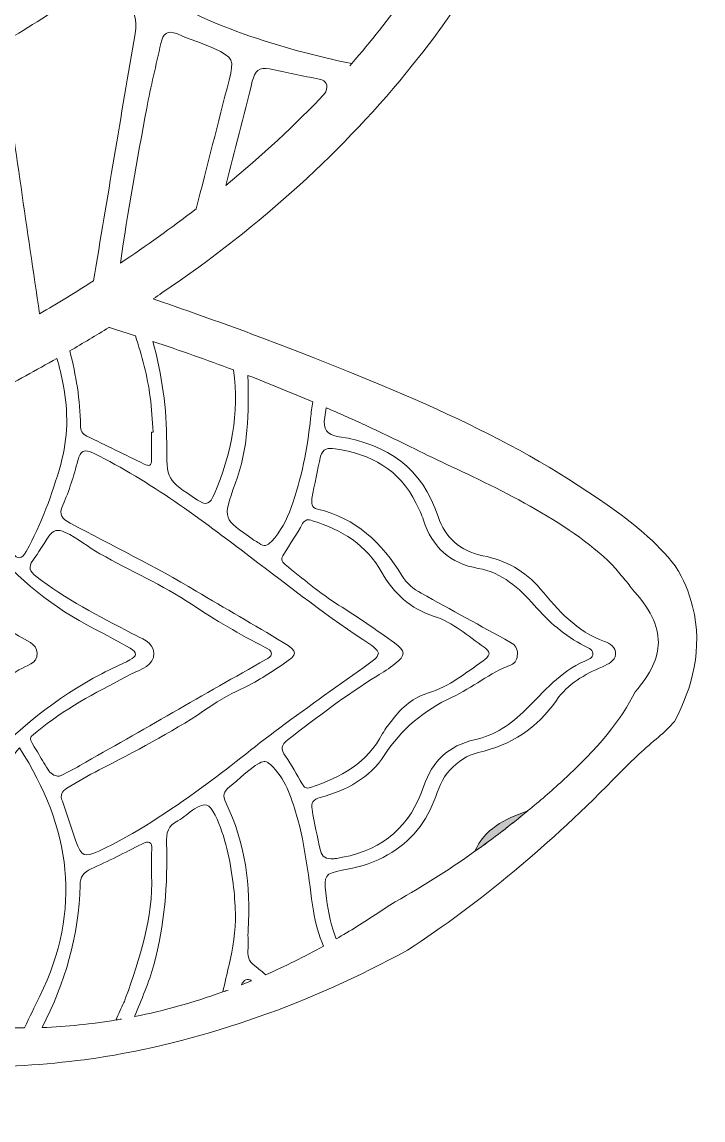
# Model space of a CAD drawing. Extents: x 269 to 1731, y -1926 to -73.
# Drawn here: x 1510.3 to 1731.2, y -1125.5 to -769.2 of the extents above; entities that cross this region are included whole.
import ezdxf

# ---------------------------------------------------------------- set-up
doc = ezdxf.new("R2010")
doc.units = 0
doc.header["$MEASUREMENT"] = 0
doc.layers.add('Layer 1', color=7, linetype='Continuous')

# ---------------------------------------------------------------- blocks, each defined once
blk = doc.blocks.new('block 5')
at = {"layer": 'Layer 1', "lineweight": 0}
for points, knots in [([(1727.83, -958.95), (1726.68, -954.34), (1724.8, -950), (1722.31, -945.93), (1722.29, -945.91), (1722.29, -945.89), (1722.27, -945.87), (1716.12, -937.89), (1708.18, -931.56), (1700.07, -925.88), (1667.18, -902.79), (1631.82, -888.44), (1589, -872.06), (1578.01, -867.86), (1566.75, -863.94), (1555.87, -860.14), (1555.87, -860.14), (1552.88, -859.1), (1552.88, -859.1), (1553.83, -858.46), (1554.76, -857.83), (1555.69, -857.18), (1588.32, -834.97), (1614.84, -810.79), (1637.02, -783.19), (1672.78, -738.74), (1693.97, -687.22), (1700.03, -630.03), (1707.51, -559.44), (1696.82, -487.29), (1665.36, -396.07), (1626.36, -282.98), (1570.22, -179.61), (1515.38, -84.76), (1515.38, -84.76), (1515.25, -84.5), (1515.25, -84.5), (1514.71, -83.61), (1514.12, -82.59), (1513.29, -81.58), (1513.11, -81.36), (1512.77, -80.67), (1512.54, -80.21), (1509.71, -74.47), (1505.77, -72.61), (1500.84, -74.73), (1494.21, -77.56), (1496.01, -84.45), (1496.59, -86.7), (1496.72, -87.2), (1496.86, -87.67), (1496.92, -88.11), (1499.63, -105.08), (1502.4, -122.06), (1505.15, -139.04), (1510.66, -172.86), (1516.33, -207.85), (1521.54, -242.3), (1530.4, -301.03), (1540.46, -367.6), (1541.49, -434.18), (1542, -468.91), (1541.21, -505.97), (1531.89, -541.69), (1517.09, -598.39), (1481.76, -633.77), (1423.88, -649.82), (1395.88, -657.59), (1365.21, -661.08), (1327.32, -660.76), (1323.6, -660.72), (1321.56, -660.09), (1319.84, -658.42), (1287.13, -626.78), (1245.2, -617.5), (1212.33, -612.95), (1150.71, -604.42), (1089.56, -610.2), (1032.67, -617.72), (1023.63, -618.91), (1014.52, -620.43), (1005.72, -621.89), (1003.82, -622.21), (1001.92, -622.51), (1000, -622.84), (998.08, -622.51), (996.18, -622.21), (994.28, -621.89), (985.48, -620.43), (976.37, -618.91), (967.33, -617.72), (910.44, -610.2), (849.29, -604.42), (787.67, -612.95), (754.8, -617.5), (712.87, -626.78), (680.16, -658.42), (678.44, -660.09), (676.4, -660.72), (672.68, -660.76), (634.79, -661.08), (604.12, -657.59), (576.12, -649.82), (518.24, -633.77), (482.91, -598.39), (468.11, -541.69), (458.79, -505.97), (458, -468.91), (458.51, -434.18), (459.54, -367.6), (469.6, -301.03), (478.46, -242.3), (483.67, -207.85), (489.34, -172.86), (494.85, -139.04), (497.6, -122.06), (500.37, -105.08), (503.08, -88.11), (503.14, -87.67), (503.28, -87.2), (503.41, -86.7), (503.99, -84.45), (505.79, -77.56), (499.16, -74.73), (494.23, -72.61), (490.29, -74.47), (487.46, -80.21), (487.23, -80.67), (486.89, -81.36), (486.71, -81.58), (485.88, -82.59), (485.29, -83.61), (484.75, -84.5), (484.75, -84.5), (484.62, -84.76), (484.62, -84.76), (429.78, -179.61), (373.64, -282.98), (334.64, -396.07), (303.18, -487.29), (292.49, -559.44), (299.97, -630.03), (306.03, -687.22), (327.22, -738.74), (362.98, -783.19), (385.16, -810.79), (411.68, -834.97), (444.31, -857.18), (445.24, -857.83), (446.17, -858.46), (447.12, -859.1), (447.12, -859.1), (444.13, -860.14), (444.13, -860.14), (433.25, -863.94), (421.99, -867.86), (411, -872.06), (368.18, -888.44), (332.82, -902.79), (299.93, -925.88), (291.82, -931.56), (283.88, -937.89), (277.73, -945.87), (277.71, -945.89), (277.71, -945.91), (277.69, -945.93), (275.2, -950), (273.32, -954.34), (272.17, -958.95), (268.8, -972.58), (272.25, -985.36), (278.09, -996.21), (279.65, -998.01), (281.37, -999.71), (283.25, -1001.27), (287.46, -1004.78), (291.72, -1008.73), (295.89, -1013.01), (318.51, -1036.18), (341.09, -1055.06), (364.68, -1070.45), (395.85, -1087.51), (429.8, -1099.64), (462.73, -1104.96), (474.64, -1106.88), (487.84, -1108.17), (501.79, -1108.17), (517.58, -1108.17), (534.3, -1106.51), (551.18, -1102.19), (572.26, -1096.85), (593.55, -1087.39), (613.5, -1071.92), (613.89, -1071.68), (614.27, -1071.42), (614.66, -1071.17), (615.16, -1070.83), (615.77, -1070.49), (616.4, -1070.14), (618.62, -1068.91), (621.23, -1067.47), (622.82, -1065.19), (622.74, -1067.45), (622.68, -1069.7), (622.64, -1071.94), (621.79, -1122.2), (623.55, -1166.98), (628, -1208.79), (635.42, -1278.33), (648.92, -1348.04), (669.24, -1421.91), (692.41, -1506.07), (724.43, -1590.9), (764.42, -1674.04), (766.72, -1678.82), (767.45, -1683.04), (766.74, -1687.33), (764.26, -1702.11), (765.53, -1716.28), (767.11, -1728.2), (771.88, -1764.21), (787.85, -1787.68), (815.89, -1799.99), (822.48, -1802.9), (825.35, -1806.54), (827.25, -1814.47), (833.78, -1841.58), (848.56, -1864.81), (871.2, -1883.49), (905.47, -1911.81), (946.27, -1926.12), (992.6, -1926.12), (995.03, -1926.12), (997.53, -1926.06), (1000, -1925.98), (1002.47, -1926.06), (1004.97, -1926.12), (1007.4, -1926.12), (1053.73, -1926.12), (1094.53, -1911.81), (1128.8, -1883.49), (1151.44, -1864.81), (1166.22, -1841.58), (1172.75, -1814.47), (1174.65, -1806.54), (1177.52, -1802.9), (1184.11, -1799.99), (1212.15, -1787.68), (1228.12, -1764.21), (1232.89, -1728.2), (1234.47, -1716.28), (1235.74, -1702.11), (1233.26, -1687.33), (1232.55, -1683.04), (1233.28, -1678.82), (1235.58, -1674.04), (1275.57, -1590.9), (1307.59, -1506.07), (1330.76, -1421.91), (1351.08, -1348.04), (1364.58, -1278.33), (1372, -1208.79), (1376.45, -1166.98), (1378.21, -1122.2), (1377.36, -1071.94), (1377.32, -1069.7), (1377.26, -1067.45), (1377.18, -1065.19), (1378.77, -1067.47), (1381.38, -1068.91), (1383.6, -1070.14), (1384.23, -1070.49), (1384.84, -1070.83), (1385.34, -1071.17), (1385.73, -1071.42), (1386.11, -1071.68), (1386.5, -1071.92), (1406.45, -1087.39), (1427.74, -1096.85), (1448.82, -1102.19), (1465.7, -1106.51), (1482.42, -1108.17), (1498.21, -1108.17), (1512.16, -1108.17), (1525.36, -1106.88), (1537.27, -1104.96), (1570.2, -1099.64), (1604.15, -1087.51), (1635.32, -1070.45), (1658.91, -1055.06), (1681.49, -1036.18), (1704.11, -1013.01), (1708.28, -1008.73), (1712.54, -1004.78), (1716.75, -1001.27), (1718.63, -999.71), (1720.35, -998.01), (1721.91, -996.21), (1727.75, -985.36), (1731.2, -972.58), (1727.83, -958.95)], [0, 0, 0, 0, 1, 1, 1, 2, 2, 2, 3, 3, 3, 4, 4, 4, 5, 5, 5, 6, 6, 6, 7, 7, 7, 8, 8, 8, 9, 9, 9, 10, 10, 10, 11, 11, 11, 12, 12, 12, 13, 13, 13, 14, 14, 14, 15, 15, 15, 16, 16, 16, 17, 17, 17, 18, 18, 18, 19, 19, 19, 20, 20, 20, 21, 21, 21, 22, 22, 22, 23, 23, 23, 24, 24, 24, 25, 25, 25, 26, 26, 26, 27, 27, 27, 28, 28, 28, 29, 29, 29, 30, 30, 30, 31, 31, 31, 32, 32, 32, 33, 33, 33, 34, 34, 34, 35, 35, 35, 36, 36, 36, 37, 37, 37, 38, 38, 38, 39, 39, 39, 40, 40, 40, 41, 41, 41, 42, 42, 42, 43, 43, 43, 44, 44, 44, 45, 45, 45, 46, 46, 46, 47, 47, 47, 48, 48, 48, 49, 49, 49, 50, 50, 50, 51, 51, 51, 52, 52, 52, 53, 53, 53, 54, 54, 54, 55, 55, 55, 56, 56, 56, 57, 57, 57, 58, 58, 58, 59, 59, 59, 60, 60, 60, 61, 61, 61, 62, 62, 62, 63, 63, 63, 64, 64, 64, 65, 65, 65, 66, 66, 66, 67, 67, 67, 68, 68, 68, 69, 69, 69, 70, 70, 70, 71, 71, 71, 72, 72, 72, 73, 73, 73, 74, 74, 74, 75, 75, 75, 76, 76, 76, 77, 77, 77, 78, 78, 78, 79, 79, 79, 80, 80, 80, 81, 81, 81, 82, 82, 82, 83, 83, 83, 84, 84, 84, 85, 85, 85, 86, 86, 86, 87, 87, 87, 88, 88, 88, 89, 89, 89, 90, 90, 90, 91, 91, 91, 92, 92, 92, 93, 93, 93, 94, 94, 94, 95, 95, 95, 96, 96, 96, 97, 97, 97, 98, 98, 98, 99, 99, 99, 100, 100, 100, 100]), ([(1685.8, -615.23), (1685.7, -616.63), (1685.56, -618.02), (1685.44, -619.42), (1685.44, -619.42), (1685.44, -619.44), (1685.44, -619.44), (1674.68, -635.19), (1662.02, -649.36), (1649.17, -663.43), (1628.75, -685.79), (1604.14, -703.03), (1579.06, -719.41), (1529.73, -751.63), (1479.79, -782.93), (1429.54, -813.72), (1420.78, -819.1), (1410.96, -822.45), (1401.62, -826.7), (1390.22, -831.89), (1390.24, -832.22), (1396.04, -843.15), (1407.22, -864.16), (1420.12, -884.13), (1432.73, -904.27), (1427.03, -906.57), (1421.35, -908.78), (1415.71, -910.9), (1412.8, -905.5), (1409.87, -900.12), (1406.87, -894.77), (1402.26, -886.54), (1398.16, -878.03), (1392.48, -870.49), (1382.11, -856.78), (1373.31, -842.12), (1365.55, -826.8), (1363.27, -822.29), (1358.07, -817.48), (1359.61, -813.21), (1361.19, -808.81), (1367.71, -806.89), (1372.38, -804.4), (1393.81, -792.9), (1416.44, -783.86), (1437.48, -771.51), (1467.62, -753.84), (1499.65, -739.71), (1529.85, -721.98), (1570.77, -697.94), (1609.48, -671.13), (1644.27, -638.71), (1657.56, -626.33), (1668.57, -612.28), (1676.54, -595.91), (1679.15, -590.59), (1679.07, -585.44), (1676.58, -580.12), (1673.02, -572.46), (1668.47, -565.44), (1663.5, -558.65), (1649.05, -538.9), (1629.92, -523.9), (1611.24, -508.73), (1594.1, -494.81), (1576.04, -482.23), (1557.43, -470.47), (1557.75, -463.09), (1557.91, -455.75), (1557.91, -448.49), (1557.91, -446.61), (1557.89, -444.73), (1557.87, -442.85), (1572.28, -452.17), (1586.56, -461.65), (1600.65, -471.46), (1634.19, -494.81), (1662.15, -523.45), (1685.44, -556.69), (1687.03, -576.94), (1687.15, -596.39), (1685.8, -615.23)], [0, 0, 0, 0, 1, 1, 1, 2, 2, 2, 3, 3, 3, 4, 4, 4, 5, 5, 5, 6, 6, 6, 7, 7, 7, 8, 8, 8, 9, 9, 9, 10, 10, 10, 11, 11, 11, 12, 12, 12, 13, 13, 13, 14, 14, 14, 15, 15, 15, 16, 16, 16, 17, 17, 17, 18, 18, 18, 19, 19, 19, 20, 20, 20, 21, 21, 21, 22, 22, 22, 23, 23, 23, 24, 24, 24, 25, 25, 25, 26, 26, 26, 27, 27, 27, 27]), ([(1473.47, -645.92), (1480.26, -651.7), (1486.69, -657.89), (1493, -664.22), (1504.7, -676.02), (1516.43, -687.77), (1526.94, -700.67), (1528.92, -703.11), (1530.44, -705.74), (1530.9, -708.57), (1531.04, -711.54), (1529.1, -712.78), (1527.26, -714.03), (1517.9, -720.42), (1507.87, -725.62), (1497.91, -730.99), (1451.49, -756), (1404.43, -779.78), (1357.32, -803.47), (1353.28, -805.49), (1350.83, -805.27), (1347.54, -802.22), (1339.11, -794.39), (1338.91, -794.41), (1349.58, -790.77), (1379.06, -780.68), (1405.12, -764.29), (1430.71, -747.02), (1445.04, -737.36), (1459.44, -727.72), (1471.89, -715.59), (1482.52, -705.22), (1482.71, -700.59), (1472.88, -689.65), (1464.63, -680.47), (1455.35, -672.37), (1445.83, -664.52), (1444.33, -663.29), (1442.94, -661.95), (1441.57, -660.58), (1453.05, -656.52), (1463.7, -651.66), (1473.47, -645.92)], [0, 0, 0, 0, 1, 1, 1, 2, 2, 2, 3, 3, 3, 4, 4, 4, 5, 5, 5, 6, 6, 6, 7, 7, 7, 8, 8, 8, 9, 9, 9, 10, 10, 10, 11, 11, 11, 12, 12, 12, 13, 13, 13, 14, 14, 14, 14]), ([(1617.27, -782.75), (1617.06, -783.01), (1616.84, -783.25), (1616.6, -783.5), (1616.84, -783.27), (1617.06, -783.01), (1617.25, -782.75), (1605.5, -780.36), (1593.88, -777.19), (1582.37, -773.16), (1569.55, -768.66), (1557.36, -762.94), (1546.49, -754.57), (1543.21, -752.04), (1543.52, -750.97), (1546.83, -749.03), (1553.02, -745.39), (1559.08, -741.47), (1565.05, -737.48), (1567.33, -735.93), (1569.21, -735.82), (1571.6, -737.2), (1591.91, -748.97), (1613, -756.34), (1634.65, -760.63), (1629.27, -768.21), (1623.47, -775.59), (1617.27, -782.75)], [0, 0, 0, 0, 1, 1, 1, 2, 2, 2, 3, 3, 3, 4, 4, 4, 5, 5, 5, 6, 6, 6, 7, 7, 7, 8, 8, 8, 9, 9, 9, 9]), ([(1533.53, -853.22), (1527.73, -856.96), (1521.88, -860.52), (1516, -863.94), (1511.96, -836.56), (1508.04, -809.13), (1503.97, -781.74), (1503.41, -778.02), (1504.44, -775.77), (1507.73, -773.79), (1515.78, -768.94), (1523.68, -763.8), (1531.49, -758.55), (1534.2, -756.71), (1536.34, -756.57), (1538.72, -758.87), (1539.82, -759.92), (1541.13, -760.77), (1542.42, -761.62), (1546.57, -764.39), (1547.9, -767.97), (1547.03, -773.04), (1542.4, -799.75), (1537.98, -826.48), (1533.53, -853.22)], [0, 0, 0, 0, 1, 1, 1, 2, 2, 2, 3, 3, 3, 4, 4, 4, 5, 5, 5, 6, 6, 6, 7, 7, 7, 8, 8, 8, 8]), ([(1542.22, -847.52), (1544.59, -830.68), (1547.66, -813.96), (1550.77, -797.24), (1552.09, -790.19), (1553.83, -783.21), (1555.36, -776.2), (1556.01, -773.12), (1557.4, -771.71), (1560.72, -773.14), (1564.64, -774.84), (1568.75, -776.1), (1572.63, -777.87), (1578.89, -780.73), (1579.16, -781.51), (1577.48, -788.12), (1573.94, -802.03), (1570.36, -815.96), (1566.81, -829.87), (1558.72, -836.08), (1550.51, -841.96), (1542.22, -847.52)], [0, 0, 0, 0, 1, 1, 1, 2, 2, 2, 3, 3, 3, 4, 4, 4, 5, 5, 5, 6, 6, 6, 7, 7, 7, 7]), ([(1608.84, -791.9), (1608.8, -791.97), (1608.79, -792.09), (1608.77, -792.17), (1598.91, -802.68), (1588.13, -812.69), (1576.41, -822.25), (1579.28, -810.99), (1582.29, -799.77), (1585.02, -788.49), (1585.83, -785.15), (1587.24, -783.74), (1590.64, -784.47), (1595.98, -785.64), (1601.34, -786.75), (1606.73, -787.78), (1609.28, -788.29), (1609.5, -789.68), (1608.84, -791.9)], [0, 0, 0, 0, 1, 1, 1, 2, 2, 2, 3, 3, 3, 4, 4, 4, 5, 5, 5, 6, 6, 6, 6]), ([(1538.97, -868.5), (1541.68, -869.33), (1544.39, -870.2), (1547.09, -871.07), (1549.26, -877.54), (1551, -884.17), (1551.89, -891.01), (1552.37, -894.75), (1552.53, -898.53), (1552.84, -902.29), (1552.67, -902.29), (1552.51, -902.31), (1552.35, -902.31), (1552.35, -905.3), (1552.33, -908.29), (1552.35, -911.3), (1552.37, -913.22), (1551.54, -913.51), (1549.92, -912.7), (1543.74, -909.65), (1537.55, -906.59), (1531.33, -903.62), (1529.77, -902.89), (1529.34, -901.74), (1529.3, -900.22), (1529.16, -891.85), (1527.89, -883.79), (1525.79, -876), (1530.11, -873.46), (1534.36, -870.93), (1538.5, -868.36), (1538.66, -868.4), (1538.81, -868.46), (1538.97, -868.5)], [0, 0, 0, 0, 1, 1, 1, 2, 2, 2, 3, 3, 3, 4, 4, 4, 5, 5, 5, 6, 6, 6, 7, 7, 7, 8, 8, 8, 9, 9, 9, 10, 10, 10, 11, 11, 11, 11]), ([(1578.94, -882.17), (1580.84, -896.14), (1578.23, -909.58), (1572.61, -922.6), (1571.37, -925.47), (1570.26, -926.36), (1567.23, -924.36), (1557.3, -917.83), (1557.22, -917.93), (1557.24, -905.93), (1557.24, -894.64), (1555.77, -883.63), (1552.76, -872.91), (1561.61, -875.84), (1570.34, -878.92), (1578.94, -882.17)], [0, 0, 0, 0, 1, 1, 1, 2, 2, 2, 3, 3, 3, 4, 4, 4, 5, 5, 5, 5]), ([(1498.53, -926.91), (1501.65, -914.54), (1502.01, -902.1), (1501.1, -889.63), (1508.16, -885.93), (1515.01, -882.19), (1521.62, -878.41), (1522.45, -881.2), (1523.14, -884.03), (1523.7, -886.92), (1525.36, -895.64), (1525.28, -904.25), (1522.86, -912.82), (1520.11, -922.6), (1516.59, -932.08), (1511.7, -941.02), (1510.24, -943.69), (1508.95, -943.81), (1507.23, -941.45), (1504.7, -937.99), (1502.13, -934.55), (1498.96, -931.62), (1497.32, -930.12), (1498.13, -928.43), (1498.53, -926.91)], [0, 0, 0, 0, 1, 1, 1, 2, 2, 2, 3, 3, 3, 4, 4, 4, 5, 5, 5, 6, 6, 6, 7, 7, 7, 8, 8, 8, 8]), ([(1583.54, -883.91), (1590.68, -886.66), (1597.7, -889.53), (1604.65, -892.5), (1604.35, -894.26), (1604.1, -896.02), (1603.92, -897.82), (1602.95, -907.68), (1600.97, -917.37), (1597.62, -926.75), (1596.18, -930.83), (1594.18, -934.59), (1591.21, -937.81), (1589.93, -939.22), (1588.74, -939.59), (1587.2, -938.39), (1586.68, -937.99), (1586.09, -937.69), (1585.55, -937.34), (1575.48, -930.49), (1575.28, -930.43), (1579.48, -919.09), (1583.69, -907.68), (1584.07, -895.88), (1583.54, -884.03), (1583.54, -884.03), (1583.54, -883.91), (1583.54, -883.91)], [0, 0, 0, 0, 1, 1, 1, 2, 2, 2, 3, 3, 3, 4, 4, 4, 5, 5, 5, 6, 6, 6, 7, 7, 7, 8, 8, 8, 9, 9, 9, 9]), ([(1709.19, -986.59), (1704.84, -995.48), (1697.04, -1004.99), (1685.62, -1015.46), (1681.96, -1018.83), (1678.18, -1022.11), (1674.32, -1025.26), (1672.94, -1026.43), (1671.55, -1027.55), (1670.15, -1028.64), (1668.74, -1029.77), (1667.34, -1030.86), (1665.91, -1031.95), (1663.06, -1034.14), (1660.18, -1036.26), (1657.23, -1038.34), (1648.38, -1044.63), (1639.12, -1050.45), (1629.58, -1055.79), (1628.3, -1056.7), (1626.99, -1057.57), (1625.68, -1058.44), (1621.21, -1061.41), (1616.72, -1064.18), (1612.19, -1066.79), (1612.05, -1066.42), (1611.89, -1066.04), (1611.75, -1065.59), (1610.25, -1061.13), (1609.4, -1056.52), (1608.84, -1051.87), (1608.17, -1046.33), (1608.69, -1045.48), (1614.11, -1044.49), (1618.74, -1043.64), (1623.25, -1042.51), (1627.47, -1040.32), (1635.28, -1036.22), (1640.88, -1030.17), (1644.01, -1021.85), (1645.33, -1018.35), (1646.42, -1014.79), (1649.17, -1011.92), (1651.79, -1009.21), (1654.58, -1007.15), (1658.3, -1006.3), (1668.88, -1003.89), (1677.45, -998.35), (1683.64, -989.36), (1687.36, -983.98), (1692.79, -980.97), (1698.54, -978.46), (1700.54, -977.59), (1702.58, -976.7), (1702.82, -974.42), (1703.06, -972.15), (1700.98, -970.88), (1699.24, -970.25), (1690.25, -967), (1684.3, -960.23), (1678.42, -953.19), (1673.57, -947.41), (1667.1, -943.89), (1659.8, -942.44), (1652.34, -940.94), (1647.47, -936.47), (1645.27, -929.72), (1640.11, -913.97), (1628.81, -906.23), (1613.2, -903.82), (1609.04, -903.16), (1607.86, -901.5), (1608.53, -897.45), (1608.71, -896.44), (1608.86, -895.43), (1609.02, -894.42), (1613.49, -896.38), (1617.95, -898.36), (1622.32, -900.39), (1627.05, -902.59), (1631.72, -904.83), (1636.33, -907.12), (1639.89, -908.9), (1643.89, -910.8), (1648.12, -912.8), (1665.52, -920.99), (1689.46, -932.29), (1702.92, -946.66), (1704.01, -948.14), (1705.17, -949.51), (1706.4, -950.83), (1706.93, -951.53), (1707.47, -952.2), (1707.92, -952.89), (1713.94, -959.48), (1716.75, -965.18), (1716.71, -970.62), (1716.67, -975.53), (1714.26, -980.71), (1709.19, -986.59)], [0, 0, 0, 0, 1, 1, 1, 2, 2, 2, 3, 3, 3, 4, 4, 4, 5, 5, 5, 6, 6, 6, 7, 7, 7, 8, 8, 8, 9, 9, 9, 10, 10, 10, 11, 11, 11, 12, 12, 12, 13, 13, 13, 14, 14, 14, 15, 15, 15, 16, 16, 16, 17, 17, 17, 18, 18, 18, 19, 19, 19, 20, 20, 20, 21, 21, 21, 22, 22, 22, 23, 23, 23, 24, 24, 24, 25, 25, 25, 26, 26, 26, 27, 27, 27, 28, 28, 28, 29, 29, 29, 30, 30, 30, 31, 31, 31, 32, 32, 32, 33, 33, 33, 33]), ([(1447.91, -1085.33), (1448.64, -1085.1), (1449.39, -1084.84), (1450.12, -1084.56), (1452.38, -1083.77), (1452.97, -1081.59), (1453.59, -1079.66), (1455.92, -1072.31), (1457.56, -1064.79), (1458.08, -1057.1), (1459.17, -1040.73), (1446.78, -1023.87), (1430.83, -1020.19), (1426.54, -1019.18), (1422.1, -1018.79), (1417.73, -1018.13), (1416.03, -1017.86), (1414.23, -1017.54), (1413.42, -1015.86), (1410.71, -1010.22), (1408.11, -1004.54), (1405.52, -998.86), (1405.2, -998.17), (1404.87, -997.32), (1405.44, -996.64), (1406.11, -995.87), (1406.93, -996.56), (1407.56, -996.84), (1409.95, -997.85), (1412.33, -998.92), (1414.64, -1000.11), (1422.76, -1004.28), (1430.75, -1008.62), (1439.48, -1011.47), (1452.52, -1015.7), (1464.61, -1014.08), (1475.89, -1006.16), (1481.01, -1002.56), (1485.78, -998.48), (1490.13, -994.03), (1495.83, -988.19), (1502.5, -983.78), (1509.31, -979.51), (1511.63, -978.04), (1515.44, -977.59), (1515.23, -974.05), (1515.05, -970.86), (1511.63, -969.85), (1509.21, -968.47), (1501.3, -963.87), (1493.78, -958.69), (1487.44, -952.1), (1483.33, -947.83), (1478.84, -944.15), (1473.91, -941), (1464.71, -935.12), (1454.77, -933.16), (1444.01, -935.7), (1437.62, -937.2), (1431.58, -939.56), (1425.78, -942.58), (1420.03, -945.59), (1414.25, -948.6), (1408.45, -951.55), (1407.58, -952), (1406.51, -952.85), (1405.6, -951.96), (1404.69, -951.09), (1405.54, -949.98), (1405.92, -949.07), (1406.95, -946.56), (1408.41, -944.17), (1409.14, -941.55), (1411.5, -933.2), (1416.42, -930.02), (1425.49, -929.21), (1437.02, -928.18), (1446.48, -921.96), (1452.16, -912.94), (1459.13, -909.93), (1466.03, -906.79), (1472.86, -903.58), (1472.29, -907.14), (1470.9, -910.41), (1468.9, -913.45), (1467.48, -915.63), (1467.95, -917), (1469.95, -918.22), (1471.18, -918.98), (1472.33, -920.02), (1473.65, -920.34), (1484.91, -922.89), (1491.96, -930.93), (1499.28, -939.02), (1509.19, -949.94), (1520.45, -959.4), (1533.77, -966.13), (1537.71, -968.13), (1541.54, -970.35), (1545.42, -972.46), (1547.84, -973.79), (1547.62, -975.11), (1545.3, -976.26), (1542.28, -977.79), (1539.17, -979.13), (1536.18, -980.71), (1521.28, -988.53), (1508.44, -998.86), (1497.28, -1011.54), (1490.93, -1018.81), (1484.24, -1026.17), (1473.85, -1027.97), (1472.64, -1028.19), (1471.55, -1029.14), (1470.43, -1029.81), (1468.05, -1031.23), (1467.34, -1032.86), (1469.18, -1035.45), (1472.54, -1040.2), (1473.2, -1045.72), (1473.3, -1051.44), (1473.55, -1064.91), (1472.72, -1078.23), (1468.98, -1091.19), (1461.94, -1089.63), (1454.91, -1087.69), (1447.91, -1085.33)], [0, 0, 0, 0, 1, 1, 1, 2, 2, 2, 3, 3, 3, 4, 4, 4, 5, 5, 5, 6, 6, 6, 7, 7, 7, 8, 8, 8, 9, 9, 9, 10, 10, 10, 11, 11, 11, 12, 12, 12, 13, 13, 13, 14, 14, 14, 15, 15, 15, 16, 16, 16, 17, 17, 17, 18, 18, 18, 19, 19, 19, 20, 20, 20, 21, 21, 21, 22, 22, 22, 23, 23, 23, 24, 24, 24, 25, 25, 25, 26, 26, 26, 27, 27, 27, 28, 28, 28, 29, 29, 29, 30, 30, 30, 31, 31, 31, 32, 32, 32, 33, 33, 33, 34, 34, 34, 35, 35, 35, 36, 36, 36, 37, 37, 37, 38, 38, 38, 39, 39, 39, 40, 40, 40, 41, 41, 41, 42, 42, 42, 42]), ([(1524.86, -1017.9), (1528.35, -1015.92), (1531.75, -1013.78), (1535.33, -1011.94), (1546.85, -1005.96), (1558.44, -1000.05), (1569.23, -992.79), (1573.13, -990.15), (1577.08, -987.6), (1581.34, -985.7), (1586.25, -983.5), (1590.62, -980.52), (1595.05, -977.59), (1600, -974.32), (1599.98, -973.63), (1594.97, -970.56), (1585.65, -964.88), (1576.15, -959.5), (1566.79, -953.9), (1553.5, -945.95), (1539.61, -939.16), (1525.97, -931.86), (1523.24, -930.41), (1522.13, -929.27), (1523.6, -925.98), (1525.64, -921.35), (1527.1, -916.44), (1528.45, -911.57), (1529.36, -908.27), (1530.34, -907.64), (1533.69, -909.28), (1552.05, -918.3), (1568.22, -930.57), (1584.39, -942.86), (1597.21, -952.6), (1609.91, -962.53), (1623.41, -971.33), (1624.5, -972.05), (1625.47, -972.9), (1625.96, -974.03), (1625.53, -975.75), (1624.2, -976.46), (1623.07, -977.27), (1613.38, -984.28), (1603.56, -991.12), (1593.94, -998.25), (1585.42, -1004.58), (1577.28, -1011.47), (1568.65, -1017.66), (1557.99, -1025.3), (1547.14, -1032.7), (1535.21, -1038.32), (1530.64, -1040.48), (1529.53, -1039.98), (1527.81, -1035.05), (1526.31, -1030.76), (1525, -1026.39), (1523.4, -1022.13), (1522.63, -1020.13), (1523.22, -1018.83), (1524.86, -1017.9)], [0, 0, 0, 0, 1, 1, 1, 2, 2, 2, 3, 3, 3, 4, 4, 4, 5, 5, 5, 6, 6, 6, 7, 7, 7, 8, 8, 8, 9, 9, 9, 10, 10, 10, 11, 11, 11, 12, 12, 12, 13, 13, 13, 14, 14, 14, 15, 15, 15, 16, 16, 16, 17, 17, 17, 18, 18, 18, 19, 19, 19, 20, 20, 20, 20]), ([(1611.85, -907.7), (1623.39, -909.5), (1632.87, -914.4), (1638.15, -925.49), (1638.98, -927.25), (1639.93, -928.99), (1640.51, -930.85), (1643.26, -939.69), (1649.35, -944.94), (1658.24, -946.54), (1666.17, -947.97), (1671.51, -952.93), (1676.44, -958.51), (1681.15, -963.84), (1686.34, -968.41), (1692.65, -971.69), (1693.76, -972.26), (1695.34, -972.64), (1695.46, -974.13), (1695.58, -975.73), (1693.93, -976.1), (1692.83, -976.6), (1684.97, -980.1), (1679.57, -986.57), (1673.67, -992.39), (1668.9, -997.1), (1663.7, -1000.74), (1657.13, -1002.16), (1648.74, -1003.99), (1643.32, -1009.15), (1640.66, -1017.11), (1636.35, -1030.05), (1627.66, -1037.76), (1614.31, -1040.3), (1613.67, -1040.42), (1613.04, -1040.55), (1612.39, -1040.67), (1612.01, -1040.73), (1611.62, -1040.73), (1611.22, -1040.77), (1609.12, -1040.97), (1607.56, -1040.2), (1607.08, -1038.08), (1606.11, -1033.63), (1605.18, -1029.18), (1604.39, -1024.68), (1604.06, -1022.71), (1604.65, -1021.46), (1607.06, -1020.85), (1615.47, -1018.69), (1623.11, -1014.49), (1627.8, -1007.27), (1633.42, -998.62), (1640.64, -992.57), (1649.83, -988.33), (1656.42, -985.29), (1662.04, -980.4), (1668.92, -977.83), (1670.43, -977.27), (1670.96, -975.89), (1671, -974.34), (1671.04, -972.64), (1670.33, -971.39), (1668.78, -970.54), (1659.11, -965.26), (1649.45, -959.94), (1639.81, -954.61), (1637.26, -953.21), (1635.08, -951.39), (1633.54, -948.88), (1627.09, -938.27), (1618.6, -930.23), (1606.11, -927.31), (1604.23, -926.87), (1604.14, -925.31), (1604.37, -923.88), (1605.22, -919.29), (1606.13, -914.7), (1607.18, -910.13), (1607.76, -907.74), (1609.75, -907.36), (1611.85, -907.7)], [0, 0, 0, 0, 1, 1, 1, 2, 2, 2, 3, 3, 3, 4, 4, 4, 5, 5, 5, 6, 6, 6, 7, 7, 7, 8, 8, 8, 9, 9, 9, 10, 10, 10, 11, 11, 11, 12, 12, 12, 13, 13, 13, 14, 14, 14, 15, 15, 15, 16, 16, 16, 17, 17, 17, 18, 18, 18, 19, 19, 19, 20, 20, 20, 21, 21, 21, 22, 22, 22, 23, 23, 23, 24, 24, 24, 25, 25, 25, 26, 26, 26, 27, 27, 27, 27]), ([(1596.6, -1002.11), (1606, -994.9), (1615.34, -987.64), (1625.45, -981.47), (1627.45, -980.24), (1629.44, -978.99), (1631.26, -977.55), (1634.79, -974.76), (1634.85, -973.35), (1631.11, -970.7), (1625.19, -966.47), (1619.19, -962.33), (1613.02, -958.45), (1606.83, -954.55), (1601.33, -949.83), (1595.65, -945.27), (1594.34, -944.23), (1594.34, -943.29), (1595.19, -941.97), (1597.29, -938.68), (1599.37, -935.38), (1601.34, -932.02), (1602.2, -930.59), (1603.11, -930.59), (1604.57, -931.07), (1614.03, -934.09), (1622.04, -938.84), (1627.07, -947.93), (1630.83, -954.73), (1636.33, -959.6), (1643.99, -962.11), (1650.1, -964.11), (1654.95, -968.47), (1660.16, -972.13), (1660.87, -972.62), (1661.68, -973.16), (1661.8, -974.22), (1661.58, -975.33), (1660.67, -975.95), (1659.86, -976.52), (1654.24, -980.46), (1648.99, -984.87), (1642.15, -986.91), (1637.36, -988.33), (1633.5, -991.62), (1630.43, -995.67), (1629.35, -997.12), (1628.14, -998.52), (1627.29, -1000.13), (1622.28, -1009.7), (1613.69, -1014.37), (1603.94, -1017.6), (1602.41, -1018.11), (1601.9, -1017.68), (1601.23, -1016.49), (1599.48, -1013.44), (1597.8, -1010.34), (1595.76, -1007.51), (1594.12, -1005.21), (1594.3, -1003.85), (1596.6, -1002.11)], [0, 0, 0, 0, 1, 1, 1, 2, 2, 2, 3, 3, 3, 4, 4, 4, 5, 5, 5, 6, 6, 6, 7, 7, 7, 8, 8, 8, 9, 9, 9, 10, 10, 10, 11, 11, 11, 12, 12, 12, 13, 13, 13, 14, 14, 14, 15, 15, 15, 16, 16, 16, 17, 17, 17, 18, 18, 18, 19, 19, 19, 20, 20, 20, 20]), ([(1545.96, -967.67), (1535.29, -961.98), (1524.41, -956.63), (1514.85, -949.07), (1512.87, -947.51), (1512.2, -946.2), (1513.84, -943.97), (1515.7, -941.45), (1517.26, -938.74), (1518.99, -936.13), (1520.35, -934.03), (1522.03, -933.78), (1524.33, -934.85), (1528.39, -936.73), (1531.77, -939.61), (1535.61, -941.79), (1545.44, -947.39), (1555.89, -951.9), (1565.33, -958.2), (1573.01, -963.32), (1580.94, -967.99), (1589.18, -972.17), (1590.05, -972.6), (1591.25, -973.04), (1591.23, -974.26), (1591.21, -975.29), (1590.16, -975.63), (1589.39, -976.08), (1569.31, -987.56), (1549.22, -999.06), (1529.12, -1010.52), (1526.86, -1011.8), (1524.53, -1012.93), (1522.49, -1014), (1520.55, -1013.92), (1519.48, -1013.03), (1518.71, -1011.74), (1517.56, -1009.86), (1516.43, -1007.96), (1515.31, -1006.06), (1512.3, -1001.04), (1511.78, -1002.2), (1516.83, -998.21), (1525.73, -991.1), (1535.87, -986.04), (1545.88, -980.79), (1548.93, -979.21), (1553.2, -978.08), (1553.1, -974.07), (1553, -970.37), (1548.91, -969.26), (1545.96, -967.67)], [0, 0, 0, 0, 1, 1, 1, 2, 2, 2, 3, 3, 3, 4, 4, 4, 5, 5, 5, 6, 6, 6, 7, 7, 7, 8, 8, 8, 9, 9, 9, 10, 10, 10, 11, 11, 11, 12, 12, 12, 13, 13, 13, 14, 14, 14, 15, 15, 15, 16, 16, 16, 17, 17, 17, 17]), ([(1511.15, -1095.66), (1505.11, -1095.7), (1499.06, -1095.47), (1493.02, -1094.91), (1495.04, -1087.45), (1497.42, -1080.05), (1499.24, -1072.55), (1503.02, -1056.96), (1503.08, -1041.41), (1499.36, -1025.77), (1498.11, -1020.57), (1498.62, -1015.52), (1503.33, -1011.62), (1505.69, -1009.68), (1507.49, -1007.09), (1509.53, -1004.82), (1526.17, -1030.7), (1529.91, -1057.33), (1516.08, -1085.35), (1514.4, -1088.76), (1512.77, -1092.22), (1511.15, -1095.66)], [0, 0, 0, 0, 1, 1, 1, 2, 2, 2, 3, 3, 3, 4, 4, 4, 5, 5, 5, 6, 6, 6, 7, 7, 7, 7]), ([(1589.39, -1078.39), (1589.39, -1078.39), (1589.37, -1078.39), (1589.37, -1078.39), (1588.38, -1077.56), (1587.43, -1076.77), (1586.39, -1075.98), (1584.43, -1074.49), (1583.32, -1073.07), (1583.57, -1070.55), (1583.79, -1068.36), (1583.52, -1066.12), (1583.65, -1063.9), (1584.52, -1049.52), (1582.82, -1035.59), (1576.39, -1022.49), (1575.34, -1020.39), (1575.76, -1018.87), (1577.62, -1017.44), (1580.88, -1014.91), (1583.61, -1011.76), (1587.35, -1009.74), (1588.96, -1008.87), (1589.57, -1009.03), (1590.88, -1010.22), (1595.76, -1014.67), (1597.6, -1020.65), (1599.37, -1026.6), (1602.35, -1036.74), (1603.24, -1047.28), (1604.83, -1057.69), (1605.42, -1061.71), (1606.57, -1065.51), (1608.07, -1069.13), (1601.9, -1072.55), (1595.65, -1075.64), (1589.39, -1078.39)], [0, 0, 0, 0, 1, 1, 1, 2, 2, 2, 3, 3, 3, 4, 4, 4, 5, 5, 5, 6, 6, 6, 7, 7, 7, 8, 8, 8, 9, 9, 9, 10, 10, 10, 11, 11, 11, 12, 12, 12, 12]), ([(1577.5, -1075.14), (1576.77, -1078.09), (1576.11, -1081.02), (1575.44, -1083.97), (1576.02, -1083.77), (1576.59, -1083.55), (1577.14, -1083.36), (1576.59, -1083.57), (1576.02, -1083.79), (1575.44, -1083.99), (1575.44, -1083.99), (1575.44, -1083.97), (1575.44, -1083.97), (1565.94, -1087.39), (1556.41, -1090.06), (1546.79, -1091.98), (1549, -1086.42), (1551.54, -1081), (1553.1, -1075.16), (1556.56, -1062.2), (1557.63, -1049.04), (1557.18, -1035.71), (1557.06, -1032.4), (1557.67, -1030.01), (1560.9, -1028.42), (1562.84, -1027.47), (1564.38, -1025.73), (1566.26, -1024.6), (1569.86, -1022.41), (1571.05, -1022.76), (1572.95, -1026.64), (1576.37, -1033.63), (1577.82, -1041.17), (1578.81, -1048.81), (1579.24, -1052.15), (1579.36, -1055.55), (1579.58, -1058.26), (1579.5, -1064.42), (1578.83, -1069.82), (1577.5, -1075.14)], [0, 0, 0, 0, 1, 1, 1, 2, 2, 2, 3, 3, 3, 4, 4, 4, 5, 5, 5, 6, 6, 6, 7, 7, 7, 8, 8, 8, 9, 9, 9, 10, 10, 10, 11, 11, 11, 12, 12, 12, 13, 13, 13, 13]), ([(1543.39, -1087.39), (1542.42, -1089.27), (1541.58, -1091.15), (1540.81, -1093.07), (1541.41, -1092.97), (1541.98, -1092.87), (1542.57, -1092.78), (1542, -1092.89), (1541.41, -1092.99), (1540.81, -1093.09), (1540.81, -1093.09), (1540.81, -1093.07), (1540.81, -1093.07), (1532.84, -1094.4), (1524.86, -1095.23), (1516.85, -1095.55), (1524.29, -1081.06), (1528.78, -1065.74), (1529.16, -1049.32), (1529.22, -1046.69), (1530.21, -1045.15), (1532.72, -1044.04), (1538.3, -1041.56), (1543.76, -1038.77), (1549.2, -1035.98), (1551.54, -1034.8), (1552.51, -1035.17), (1552.39, -1037.92), (1552.29, -1040.63), (1552.37, -1043.38), (1552.37, -1046.11), (1552.82, -1060.05), (1548.59, -1073.03), (1543.94, -1085.93), (1543.76, -1086.4), (1543.62, -1086.92), (1543.39, -1087.39)], [0, 0, 0, 0, 1, 1, 1, 2, 2, 2, 3, 3, 3, 4, 4, 4, 5, 5, 5, 6, 6, 6, 7, 7, 7, 8, 8, 8, 9, 9, 9, 10, 10, 10, 11, 11, 11, 12, 12, 12, 12]), ([(1581.46, -1081.71), (1582.27, -1079.99), (1583.32, -1079.48), (1584.76, -1080.37), (1583.67, -1080.82), (1582.57, -1081.28), (1581.46, -1081.71)], [0, 0, 0, 0, 1, 1, 1, 2, 2, 2, 2])]:
    blk.add_open_spline(points, degree=3, knots=knots, dxfattribs=at)
blk = doc.blocks.new('block 2')
at = {"layer": 'Layer 1', "true_color": 0xf4d7b7}
h = blk.add_hatch(color=254, dxfattribs=at)
h.dxf.hatch_style = 2
edge = h.paths.add_edge_path()
edge.add_spline(control_points=[(1657.22, -1038.34), (1663.11, -1034.17), (1668.82, -1029.8), (1674.33, -1025.26), (1666.71, -1027.75), (1660.27, -1031.28), (1657.22, -1038.34)], knot_values=[0, 0, 0, 0, 1, 1, 1, 2, 2, 2, 2], degree=3, periodic=1)
at = {"layer": 'Layer 1', "lineweight": 0}
blk.add_open_spline([(1657.22, -1038.34), (1663.11, -1034.17), (1668.82, -1029.8), (1674.33, -1025.26), (1666.71, -1027.75), (1660.27, -1031.28), (1657.22, -1038.34)], degree=3, knots=[0, 0, 0, 0, 1, 1, 1, 2, 2, 2, 2], dxfattribs=at)
at = {"layer": 'Layer 1'}
blk.add_blockref('block 5', (0, 0), dxfattribs=at)

msp = doc.modelspace()

# ---------------------------------------------------------------- block references
at = {"layer": 'Layer 1'}
msp.add_blockref('block 2', (0, 0), dxfattribs=at)

doc.saveas('drawing.dxf')
